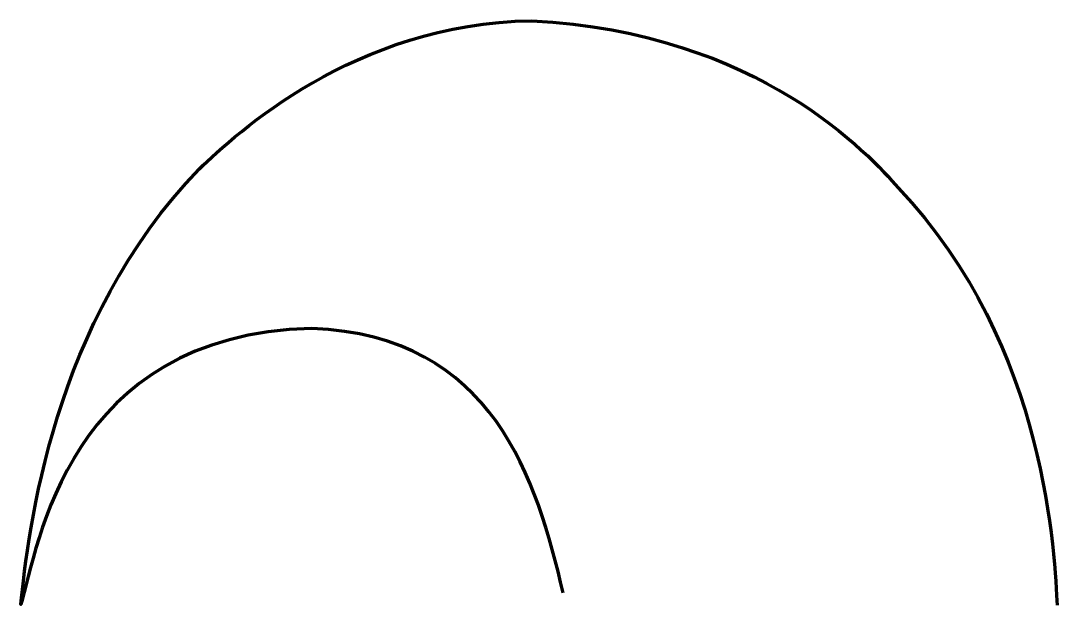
# Model space of a CAD drawing. Extents: x 1096 to 1917, y -1362 to -898.
import ezdxf

# ---------------------------------------------------------------- set-up
doc = ezdxf.new("R2010")
doc.units = 0
doc.header["$MEASUREMENT"] = 0
doc.layers.add('meteolojinx_path', color=7, linetype='Continuous', lineweight=0)

msp = doc.modelspace()

# ---------------------------------------------------------------- linework, layer by layer
at = {"layer": 'meteolojinx_path', "color": 7, "lineweight": 140}
msp.add_open_spline([(1525.54, -1351.62), (1504.44, -1262.87), (1471.21, -1147.75), (1326.15, -1141.95), (1131.78, -1146.96), (1109.4, -1315.03), (1095.52, -1361.12), (1101.71, -1303.23), (1119.91, -1137.07), (1237.14, -1015.36), (1266.54, -987.61), (1359.09, -900.26), (1500.62, -897.86), (1681.67, -907.23), (1769.1, -1005.34), (1790.99, -1030.39), (1911.12, -1156.46), (1914.68, -1326.57), (1917.19, -1361.61)], degree=3, knots=[0, 0, 0, 0, 1, 1, 1, 2, 2, 2, 3, 3, 3, 4, 4, 4, 5, 5, 5, 6, 6, 6, 6], dxfattribs=at)

doc.saveas('drawing.dxf')
